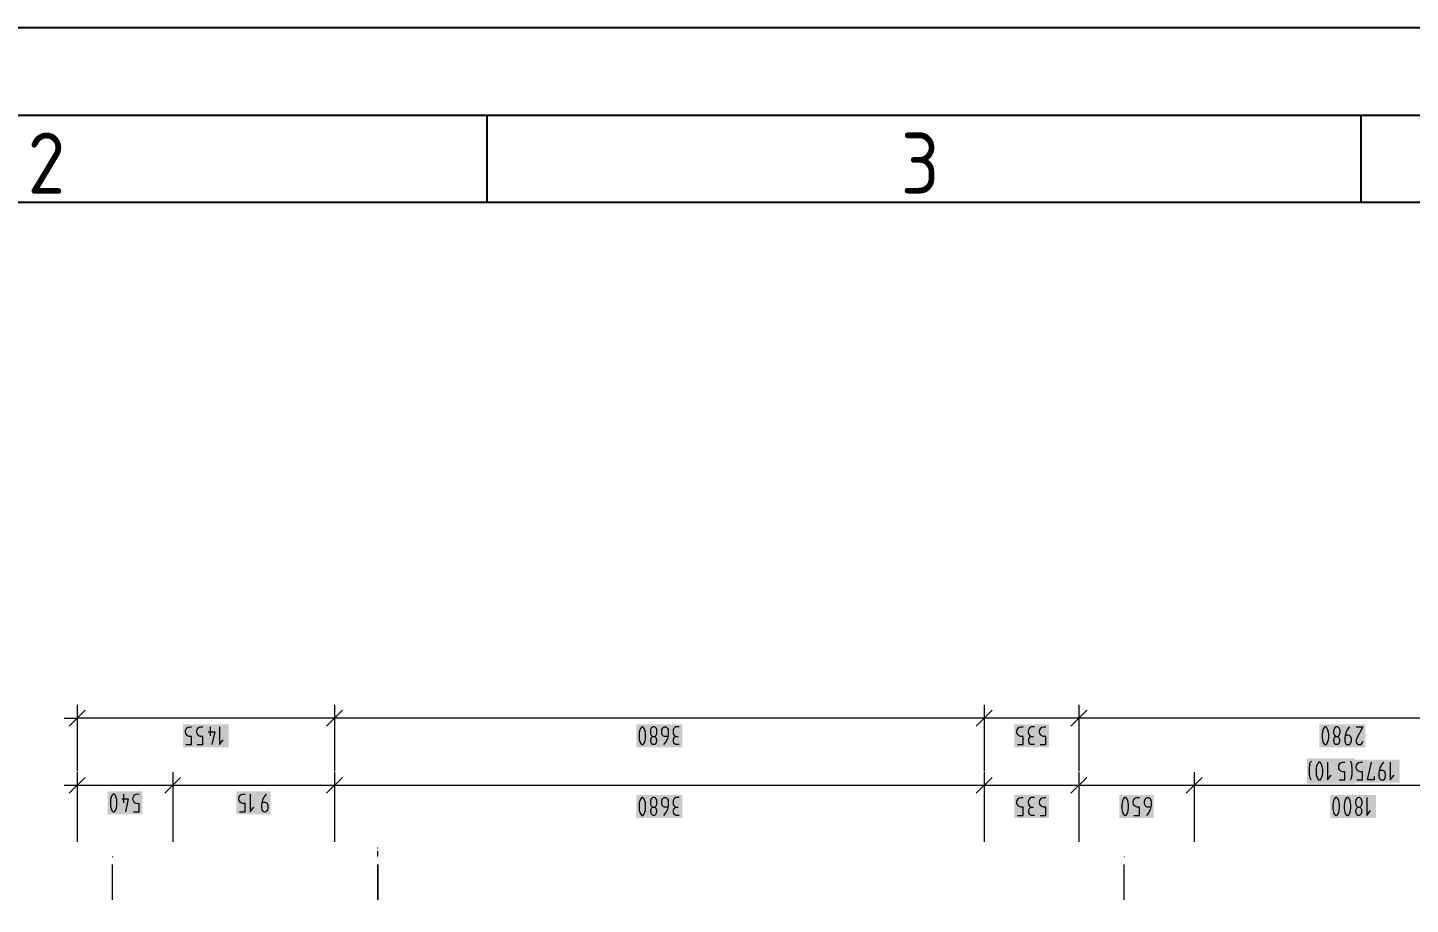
# Model space of a CAD drawing. Header units: millimetres. Extents: x 0 to 594, y 0 to 420.
# Drawn here: x 70.7 to 149.8, y 369.9 to 420 of the extents above; entities that cross this region are included whole.
import ezdxf

# ---------------------------------------------------------------- set-up
doc = ezdxf.new("R2010")
doc.units = ezdxf.units.MM
doc.header["$LTSCALE"] = 8
for name, color, linetype in [('035', 5, 'Continuous'), ('07', 7, 'Continuous'), ('PDF_Koty delkove', 7, 'Continuous'), ('PDF_Osy hlavni', 7, 'Continuous')]:
    doc.layers.add(name, color=color, linetype=linetype)
doc.styles.add('ISO Proportional', font='isocp.shx')

# ---------------------------------------------------------------- blocks, each defined once
blk = doc.blocks.new('IEC_border_a2')
at = {"layer": '035'}
for p, q in [((97, 415), (97, 410)), ((147, 415), (147, 410)), ((584, 410), (10, 410))]:
    blk.add_line(p, q, dxfattribs=at)
blk.add_lwpolyline([(0, 420), (594, 420), (594, 0), (0, 0)], close=True, dxfattribs=at)
at = {"layer": '07'}
blk.add_lwpolyline([(5, 415), (589, 415), (589, 5), (5, 5)], close=True, dxfattribs=at)
at = {"layer": '035', "style": 'ISO Proportional'}
for s, p in [('2', (70.728, 410.5)), ('3', (120.681, 410.5))]:
    blk.add_text(s, height=3.5, dxfattribs=at).set_placement(p)

msp = doc.modelspace()

# ---------------------------------------------------------------- linework, layer by layer
at = {"layer": 'PDF_Koty delkove', "lineweight": 18}
for points in [[(73.569, 381.268), (73.569, 380.51), (73.569, 379.752)], [(88.278, 381.268), (88.278, 380.51), (88.278, 379.752)], [(125.457, 381.268), (125.457, 380.51), (125.457, 379.752)], [(130.872, 381.268), (130.872, 380.51), (130.872, 379.752)], [(72.811, 380.51), (73.569, 380.51), (73.569, 377.477)], [(74.024, 380.965), (73.114, 380.055)], [(161.017, 380.51), (136.449, 380.51), (130.872, 380.51), (125.457, 380.51), (88.278, 380.51), (73.569, 380.51)], [(88.733, 380.965), (87.823, 380.055)], [(88.278, 380.51), (88.278, 380.156), (88.278, 377.477)], [(125.912, 380.965), (125.002, 380.055)], [(125.457, 380.51), (125.457, 380.156), (125.457, 377.477)], [(131.327, 380.965), (130.417, 380.055)], [(130.872, 380.51), (130.872, 380.156), (130.872, 377.477)], [(80.437, 378.994), (80.761, 378.994), (80.761, 379.465), (80.626, 379.465), (80.532, 379.499), (80.478, 379.55), (80.424, 379.634), (80.41, 379.7), (80.41, 379.768), (80.424, 379.836), (80.451, 379.902), (80.491, 379.953), (80.545, 379.987), (80.626, 380.005), (80.761, 380.005)], [(81.058, 379.735), (81.437, 379.735), (81.274, 378.994)], [(81.166, 380.005), (81.166, 379.499)], [(81.706, 380.005), (81.706, 378.994), (81.922, 379.263)], [(107.353, 379.465), (107.165, 379.465), (107.11, 379.482), (107.07, 379.515), (107.043, 379.55), (107.016, 379.599), (107.003, 379.667), (107.003, 379.801), (107.016, 379.869), (107.043, 379.92), (107.07, 379.953), (107.11, 379.987), (107.165, 380.005), (107.218, 380.005), (107.272, 379.987), (107.313, 379.953), (107.34, 379.92), (107.367, 379.869), (107.381, 379.801), (107.381, 379.566), (107.327, 379.33), (107.246, 379.161), (107.11, 378.994)], [(108.001, 380.005), (107.813, 380.005), (107.745, 379.97), (107.691, 379.92), (107.664, 379.836), (107.651, 379.768), (107.651, 379.7), (107.664, 379.616), (107.691, 379.55), (107.745, 379.499), (107.839, 379.465)], [(127.354, 378.994), (127.678, 378.994), (127.678, 379.465), (127.543, 379.465), (127.449, 379.499), (127.394, 379.55), (127.341, 379.634), (127.327, 379.7), (127.327, 379.768), (127.341, 379.836), (127.368, 379.902), (127.408, 379.953), (127.462, 379.987), (127.543, 380.005), (127.678, 380.005)], [(128.326, 380.005), (128.137, 380.005), (128.07, 379.97), (128.016, 379.92), (127.989, 379.836), (127.975, 379.768), (127.975, 379.7), (127.989, 379.616), (128.016, 379.55), (128.07, 379.499), (128.164, 379.465)], [(128.65, 378.994), (128.974, 378.994), (128.974, 379.465), (128.839, 379.465), (128.745, 379.499), (128.69, 379.55), (128.637, 379.634), (128.623, 379.7), (128.623, 379.768), (128.637, 379.836), (128.664, 379.902), (128.704, 379.953), (128.758, 379.987), (128.839, 380.005), (128.974, 380.005)], [(144.783, 379.397), (144.797, 379.297), (144.824, 379.179), (144.864, 379.078), (144.918, 379.01), (144.945, 378.994), (144.999, 378.994), (145.026, 379.01), (145.08, 379.078), (145.12, 379.179), (145.148, 379.297), (145.161, 379.397), (145.161, 379.599), (145.148, 379.7), (145.12, 379.819), (145.08, 379.92), (145.026, 379.987), (144.999, 380.005), (144.945, 380.005), (144.918, 379.987), (144.864, 379.92), (144.824, 379.819), (144.797, 379.7), (144.783, 379.599)], [(146.349, 380.005), (146.214, 379.836), (146.133, 379.667), (146.079, 379.431), (146.079, 379.195), (146.093, 379.128), (146.12, 379.078), (146.147, 379.044), (146.187, 379.01), (146.241, 378.994), (146.295, 378.994), (146.349, 379.01)], [(146.727, 380.005), (147.106, 380.005), (146.754, 379.33), (146.727, 379.263), (146.727, 379.161), (146.754, 379.095), (146.795, 379.044), (146.835, 379.01), (146.889, 378.994), (146.943, 378.994), (146.997, 379.01), (147.038, 379.044), (147.078, 379.095), (147.106, 379.195)], [(106.598, 379.465), (106.624, 379.448), (106.665, 379.397), (106.691, 379.33), (106.705, 379.263), (106.705, 379.195), (106.691, 379.128), (106.665, 379.06), (106.61, 379.01), (106.57, 378.994), (106.516, 378.994), (106.476, 379.01), (106.422, 379.06), (106.395, 379.128), (106.381, 379.195), (106.381, 379.263), (106.395, 379.33), (106.422, 379.397)], [(106.422, 379.397), (106.462, 379.448), (106.489, 379.465)], [(108.001, 378.994), (107.839, 378.994), (107.785, 379.01), (107.732, 379.044), (107.704, 379.095), (107.677, 379.195), (107.677, 379.263), (107.704, 379.364), (107.758, 379.431), (107.839, 379.465), (107.947, 379.465)], [(128.326, 378.994), (128.164, 378.994), (128.11, 379.01), (128.056, 379.044), (128.029, 379.095), (128.002, 379.195), (128.002, 379.263), (128.029, 379.364), (128.083, 379.431), (128.164, 379.465), (128.272, 379.465)], [(144.783, 379.599), (144.783, 379.397)], [(145.674, 379.465), (145.701, 379.448), (145.741, 379.397), (145.768, 379.33), (145.782, 379.263), (145.782, 379.195), (145.768, 379.128), (145.741, 379.06), (145.687, 379.01), (145.647, 378.994), (145.593, 378.994), (145.553, 379.01), (145.498, 379.06), (145.472, 379.128), (145.458, 379.195), (145.458, 379.263), (145.472, 379.33), (145.498, 379.397), (145.539, 379.448), (145.566, 379.465)], [(146.349, 379.01), (146.39, 379.044), (146.416, 379.078), (146.444, 379.128), (146.458, 379.195), (146.458, 379.33), (146.444, 379.397), (146.416, 379.465), (146.349, 379.515), (146.295, 379.532), (146.106, 379.532)], [(73.569, 377.427), (73.569, 376.668), (73.569, 375.91)], [(79.028, 377.427), (79.028, 376.668), (79.028, 375.91)], [(88.278, 377.427), (88.278, 376.668), (88.278, 375.91)], [(125.457, 377.427), (125.457, 376.668), (125.457, 375.91)], [(130.872, 377.427), (130.872, 376.668), (130.872, 375.91)], [(137.462, 377.427), (137.462, 376.668), (137.462, 375.91)], [(144.17, 376.972), (144.142, 377.005), (144.102, 377.073), (144.075, 377.173), (144.061, 377.308), (144.061, 377.645), (144.075, 377.814), (144.088, 377.915), (144.116, 377.983), (144.17, 378.049)], [(145.086, 377.983), (145.086, 376.972), (145.301, 377.241)], [(146.083, 376.972), (146.083, 377.443), (145.948, 377.443), (145.854, 377.477), (145.8, 377.528), (145.747, 377.612), (145.733, 377.678), (145.733, 377.746), (145.747, 377.814), (145.773, 377.881), (145.814, 377.931), (145.867, 377.965), (145.948, 377.983), (146.083, 377.983)], [(146.38, 378.049), (146.434, 377.983), (146.461, 377.915), (146.474, 377.814), (146.488, 377.645), (146.488, 377.308), (146.474, 377.173), (146.447, 377.073), (146.407, 377.005), (146.38, 376.972)], [(146.767, 376.972), (147.091, 376.972), (147.091, 377.443), (146.956, 377.443), (146.862, 377.477), (146.808, 377.528), (146.754, 377.612), (146.741, 377.678), (146.741, 377.746), (146.754, 377.814), (146.781, 377.881), (146.822, 377.931), (146.875, 377.965), (146.956, 377.983), (147.091, 377.983)], [(147.765, 377.173), (147.765, 376.972), (147.388, 376.972), (147.603, 377.983)], [(148.304, 377.983), (148.169, 377.814), (148.088, 377.645), (148.035, 377.409), (148.035, 377.173), (148.048, 377.106), (148.075, 377.056), (148.102, 377.022), (148.142, 376.988), (148.196, 376.972), (148.25, 376.972), (148.304, 376.988), (148.344, 377.022), (148.371, 377.056), (148.399, 377.106), (148.412, 377.173), (148.412, 377.308), (148.399, 377.375), (148.371, 377.443), (148.304, 377.493), (148.25, 377.511), (148.061, 377.511)], [(148.682, 377.983), (148.682, 376.972), (148.897, 377.241)], [(72.811, 376.668), (73.569, 376.668), (73.569, 373.433)], [(74.024, 377.123), (73.114, 376.213)], [(73.569, 376.668), (79.028, 376.668), (88.278, 376.668), (125.457, 376.668), (130.872, 376.668), (137.462, 376.668), (149.721, 376.668), (155.659, 376.668), (155.691, 376.668), (156.393, 376.668), (161.017, 376.668), (161.776, 376.668)], [(79.483, 377.123), (78.573, 376.213)], [(79.028, 376.668), (79.028, 376.31), (79.028, 373.433)], [(88.733, 377.123), (87.823, 376.213)], [(88.278, 376.668), (88.278, 376.305), (88.278, 376.287), (88.278, 373.433)], [(125.912, 377.123), (125.002, 376.213)], [(125.457, 376.668), (125.457, 376.204), (125.457, 376.196), (125.457, 376.112), (125.457, 373.433)], [(131.327, 377.123), (130.417, 376.213)], [(130.872, 376.668), (130.872, 376.189), (130.872, 376.183), (130.872, 376.112), (130.872, 373.433)], [(137.917, 377.123), (137.007, 376.213)], [(137.462, 376.668), (137.462, 376.172), (137.462, 376.166), (137.462, 376.112), (137.462, 373.433)], [(145.76, 376.972), (146.083, 376.972)], [(76.109, 375.893), (76.487, 375.893), (76.325, 375.152)], [(76.217, 376.163), (76.217, 375.657)], [(82.843, 375.152), (83.167, 375.152), (83.167, 375.623), (83.031, 375.623), (82.937, 375.657), (82.883, 375.708), (82.83, 375.792), (82.816, 375.859), (82.816, 375.926), (82.83, 375.994), (82.856, 376.061), (82.897, 376.111), (82.95, 376.146), (83.031, 376.163), (83.167, 376.163)], [(83.464, 376.163), (83.464, 375.152), (83.679, 375.421)], [(84.382, 376.163), (84.246, 375.994), (84.165, 375.825), (84.112, 375.59), (84.112, 375.353), (84.126, 375.286), (84.152, 375.236), (84.179, 375.203), (84.22, 375.168), (84.274, 375.152), (84.327, 375.152), (84.382, 375.168), (84.422, 375.203), (84.449, 375.236), (84.476, 375.286), (84.49, 375.353), (84.49, 375.489), (84.476, 375.555), (84.449, 375.623), (84.382, 375.674), (84.327, 375.691), (84.139, 375.691)], [(106.085, 375.555), (106.071, 375.656), (106.043, 375.775), (106.003, 375.876), (105.949, 375.944), (105.922, 375.961), (105.868, 375.961), (105.841, 375.944), (105.787, 375.876), (105.747, 375.775), (105.72, 375.656), (105.706, 375.555)], [(106.368, 375.573), (106.408, 375.489), (106.462, 375.438), (106.489, 375.421), (106.598, 375.421), (106.624, 375.438), (106.679, 375.489), (106.719, 375.573), (106.733, 375.656), (106.733, 375.724), (106.719, 375.808), (106.679, 375.893), (106.624, 375.944), (106.57, 375.961), (106.516, 375.961), (106.462, 375.944), (106.408, 375.893), (106.368, 375.808), (106.355, 375.724)], [(107.353, 375.421), (107.165, 375.421), (107.11, 375.438), (107.07, 375.471), (107.043, 375.506), (107.016, 375.555), (107.003, 375.623), (107.003, 375.758), (107.016, 375.825), (107.043, 375.876), (107.07, 375.909), (107.11, 375.944), (107.165, 375.961), (107.218, 375.961), (107.272, 375.944), (107.313, 375.909), (107.34, 375.876), (107.367, 375.825), (107.381, 375.758), (107.381, 375.522), (107.327, 375.286), (107.246, 375.118), (107.11, 374.95)], [(108.001, 375.961), (107.813, 375.961), (107.745, 375.926), (107.691, 375.876), (107.664, 375.792), (107.651, 375.724), (107.651, 375.656), (107.664, 375.573), (107.691, 375.506), (107.745, 375.455), (107.839, 375.421)], [(127.327, 375.724), (127.341, 375.792), (127.368, 375.859), (127.408, 375.909), (127.462, 375.944), (127.543, 375.961), (127.678, 375.961)], [(128.326, 375.961), (128.137, 375.961), (128.07, 375.926), (128.016, 375.876), (127.989, 375.792), (127.975, 375.724), (127.975, 375.656), (127.989, 375.573), (128.016, 375.506), (128.07, 375.455), (128.164, 375.421)], [(128.65, 374.95), (128.974, 374.95), (128.974, 375.421), (128.839, 375.421), (128.745, 375.455), (128.69, 375.506), (128.637, 375.59), (128.623, 375.656), (128.623, 375.724), (128.637, 375.792), (128.664, 375.859), (128.704, 375.909), (128.758, 375.944), (128.839, 375.961), (128.974, 375.961)], [(133.626, 375.876), (133.572, 375.944), (133.545, 375.961), (133.491, 375.961), (133.464, 375.944), (133.41, 375.876), (133.37, 375.775), (133.343, 375.656), (133.329, 375.555)], [(133.329, 375.555), (133.329, 375.353), (133.343, 375.253), (133.37, 375.135), (133.41, 375.034), (133.464, 374.966), (133.491, 374.95), (133.545, 374.95), (133.572, 374.966), (133.626, 375.034), (133.666, 375.135), (133.694, 375.253), (133.708, 375.353), (133.708, 375.555), (133.694, 375.656), (133.666, 375.775), (133.626, 375.876)], [(134.004, 374.95), (134.328, 374.95), (134.328, 375.421), (134.193, 375.421), (134.099, 375.455), (134.045, 375.506), (133.991, 375.59), (133.978, 375.656), (133.978, 375.724), (133.991, 375.792), (134.018, 375.859), (134.058, 375.909), (134.112, 375.944), (134.193, 375.961), (134.328, 375.961)], [(134.733, 375.438), (134.693, 375.471), (134.666, 375.506), (134.639, 375.555), (134.626, 375.623), (134.626, 375.758), (134.639, 375.825), (134.666, 375.876), (134.693, 375.909), (134.733, 375.944), (134.788, 375.961), (134.841, 375.961), (134.895, 375.944), (134.936, 375.909), (134.963, 375.876), (134.99, 375.825), (135.004, 375.758), (135.004, 375.522), (134.95, 375.286), (134.869, 375.118), (134.733, 374.95)], [(147.343, 375.961), (147.343, 374.95), (147.559, 375.219)], [(105.706, 375.555), (105.706, 375.353), (105.72, 375.253), (105.747, 375.135), (105.787, 375.034), (105.841, 374.966), (105.868, 374.95), (105.922, 374.95), (105.949, 374.966), (106.003, 375.034), (106.043, 375.135), (106.071, 375.253), (106.085, 375.353), (106.085, 375.555)], [(106.355, 375.724), (106.355, 375.656), (106.368, 375.573)], [(106.598, 375.421), (106.624, 375.404), (106.665, 375.353), (106.691, 375.286), (106.705, 375.219), (106.705, 375.151), (106.691, 375.084), (106.665, 375.016), (106.61, 374.966), (106.57, 374.95), (106.516, 374.95), (106.476, 374.966), (106.422, 375.016), (106.395, 375.084), (106.381, 375.151), (106.381, 375.219), (106.395, 375.286), (106.422, 375.353), (106.462, 375.404), (106.489, 375.421)], [(108.001, 374.95), (107.839, 374.95), (107.785, 374.966), (107.732, 375), (107.704, 375.051), (107.677, 375.151), (107.677, 375.219), (107.704, 375.32), (107.758, 375.388), (107.839, 375.421), (107.947, 375.421)], [(127.354, 374.95), (127.678, 374.95), (127.678, 375.421), (127.543, 375.421), (127.449, 375.455), (127.394, 375.506), (127.341, 375.59), (127.327, 375.656), (127.327, 375.724)], [(128.326, 374.95), (128.164, 374.95), (128.11, 374.966), (128.056, 375), (128.029, 375.051), (128.002, 375.151), (128.002, 375.219), (128.029, 375.32), (128.083, 375.388), (128.164, 375.421), (128.272, 375.421)], [(134.976, 375.421), (134.788, 375.421), (134.733, 375.438)], [(146.938, 375.421), (146.965, 375.404), (147.006, 375.353), (147.032, 375.286), (147.046, 375.219), (147.046, 375.151), (147.032, 375.084), (147.006, 375.016), (146.951, 374.966), (146.911, 374.95), (146.857, 374.95), (146.817, 374.966), (146.763, 375.016), (146.736, 375.084), (146.722, 375.151), (146.722, 375.219), (146.736, 375.286), (146.763, 375.353)], [(146.763, 375.353), (146.803, 375.404), (146.83, 375.421)]]:
    msp.add_lwpolyline(points, dxfattribs=at)
for points in [[(79.789, 378.994), (80.113, 378.994), (80.113, 379.465), (79.978, 379.465), (79.884, 379.499), (79.829, 379.55, -0.75317), (80.113, 380.005)], [(76.784, 375.152), (77.108, 375.152), (77.108, 375.623, -1.30692), (77.108, 376.163)]]:
    msp.add_lwpolyline(points, format="xyb", dxfattribs=at)
for points in [[(105.706, 379.599), (105.706, 379.397), (105.72, 379.297), (105.747, 379.179), (105.787, 379.078), (105.841, 379.01), (105.868, 378.994), (105.922, 378.994), (105.949, 379.01), (106.003, 379.078), (106.043, 379.179), (106.071, 379.297), (106.085, 379.397), (106.085, 379.599), (106.071, 379.7), (106.043, 379.819), (106.003, 379.92), (105.949, 379.987), (105.922, 380.005), (105.868, 380.005), (105.841, 379.987), (105.787, 379.92), (105.747, 379.819), (105.72, 379.7)], [(106.355, 379.768), (106.355, 379.7), (106.368, 379.616), (106.408, 379.532), (106.462, 379.482), (106.489, 379.465), (106.598, 379.465), (106.624, 379.482), (106.679, 379.532), (106.719, 379.616), (106.733, 379.7), (106.733, 379.768), (106.719, 379.852), (106.679, 379.937), (106.624, 379.987), (106.57, 380.005), (106.516, 380.005), (106.462, 379.987), (106.408, 379.937), (106.368, 379.852)], [(145.431, 379.768), (145.431, 379.7), (145.445, 379.616), (145.485, 379.532), (145.539, 379.482), (145.566, 379.465), (145.674, 379.465), (145.701, 379.482), (145.755, 379.532), (145.796, 379.616), (145.81, 379.7), (145.81, 379.768), (145.796, 379.852), (145.755, 379.937), (145.701, 379.987), (145.647, 380.005), (145.593, 380.005), (145.539, 379.987), (145.485, 379.937), (145.445, 379.852)], [(144.439, 377.577), (144.439, 377.375), (144.453, 377.275), (144.479, 377.157), (144.52, 377.056), (144.573, 376.988), (144.601, 376.972), (144.654, 376.972), (144.682, 376.988), (144.735, 377.056), (144.775, 377.157), (144.803, 377.275), (144.817, 377.375), (144.817, 377.577), (144.803, 377.678), (144.775, 377.797), (144.735, 377.898), (144.682, 377.965), (144.654, 377.983), (144.601, 377.983), (144.573, 377.965), (144.52, 377.898), (144.479, 377.797), (144.453, 377.678)], [(75.461, 375.758), (75.461, 375.555), (75.475, 375.455), (75.502, 375.337), (75.542, 375.236), (75.596, 375.168), (75.623, 375.152), (75.677, 375.152), (75.704, 375.168), (75.758, 375.236), (75.798, 375.337), (75.826, 375.455), (75.839, 375.555), (75.839, 375.758), (75.826, 375.859), (75.798, 375.977), (75.758, 376.078), (75.704, 376.146), (75.677, 376.163), (75.623, 376.163), (75.596, 376.146), (75.542, 376.078), (75.502, 375.977), (75.475, 375.859)], [(145.399, 375.555), (145.399, 375.353), (145.413, 375.253), (145.44, 375.135), (145.48, 375.034), (145.534, 374.966), (145.561, 374.95), (145.615, 374.95), (145.642, 374.966), (145.696, 375.034), (145.736, 375.135), (145.764, 375.253), (145.778, 375.353), (145.778, 375.555), (145.764, 375.656), (145.736, 375.775), (145.696, 375.876), (145.642, 375.944), (145.615, 375.961), (145.561, 375.961), (145.534, 375.944), (145.48, 375.876), (145.44, 375.775), (145.413, 375.656)], [(146.047, 375.555), (146.047, 375.353), (146.061, 375.253), (146.088, 375.135), (146.128, 375.034), (146.182, 374.966), (146.209, 374.95), (146.263, 374.95), (146.29, 374.966), (146.344, 375.034), (146.384, 375.135), (146.412, 375.253), (146.426, 375.353), (146.426, 375.555), (146.412, 375.656), (146.384, 375.775), (146.344, 375.876), (146.29, 375.944), (146.263, 375.961), (146.209, 375.961), (146.182, 375.944), (146.128, 375.876), (146.088, 375.775), (146.061, 375.656)], [(146.695, 375.724), (146.695, 375.656), (146.709, 375.573), (146.749, 375.489), (146.803, 375.438), (146.83, 375.421), (146.938, 375.421), (146.965, 375.438), (147.019, 375.489), (147.06, 375.573), (147.074, 375.656), (147.074, 375.724), (147.06, 375.808), (147.019, 375.893), (146.965, 375.944), (146.911, 375.961), (146.857, 375.961), (146.803, 375.944), (146.749, 375.893), (146.709, 375.808)]]:
    msp.add_lwpolyline(points, close=True, dxfattribs=at)
at = {"layer": 'PDF_Koty delkove', "color": 7, "lineweight": 18, "true_color": 0xffffff, "transparency": 33554559}
for points in [[(82.236, 380.156), (79.611, 380.156), (82.236, 378.842), (79.611, 378.842)], [(108.181, 380.156), (105.555, 380.156), (108.181, 378.842), (105.555, 378.842)], [(129.153, 380.156), (127.176, 380.156), (129.153, 378.842), (127.176, 378.842)], [(147.257, 380.156), (144.632, 380.156), (147.257, 378.842), (144.632, 378.842)], [(146.64, 378.202), (143.91, 378.202), (146.64, 376.753), (143.91, 376.753)], [(149.211, 378.134), (146.589, 378.134), (149.211, 376.82), (146.589, 376.82)], [(77.287, 376.315), (75.31, 376.315), (77.287, 375), (75.31, 375)], [(84.642, 376.315), (82.664, 376.315), (84.642, 375), (82.664, 375)], [(108.181, 376.112), (105.555, 376.112), (108.181, 374.798), (105.555, 374.798)], [(129.153, 376.112), (127.176, 376.112), (129.153, 374.798), (127.176, 374.798)], [(135.156, 376.112), (133.178, 376.112), (135.156, 374.798), (133.178, 374.798)], [(147.873, 376.112), (145.248, 376.112), (147.873, 374.798), (145.248, 374.798)]]:
    msp.add_solid(points, dxfattribs=at)
at = {"layer": 'PDF_Osy hlavni', "lineweight": 18}
for points in [[(90.755, 372.64), (90.755, 372.893)], [(75.591, 370.113), (75.591, 372.135)], [(90.755, 372.135), (90.755, 370.113), (90.755, 372.135)], [(133.469, 370.113), (133.469, 372.135)]]:
    msp.add_lwpolyline(points, dxfattribs=at)
at = {"layer": 'PDF_Osy hlavni', "lineweight": 18, "transparency": 33554559}
for points in [[(75.591, 372.531), (75.545, 372.577), (75.636, 372.577), (75.591, 372.622)], [(90.755, 373.037), (90.71, 373.082), (90.801, 373.082), (90.755, 373.128)], [(90.755, 372.531), (90.71, 372.577), (90.801, 372.577), (90.755, 372.622)], [(133.469, 372.531), (133.423, 372.577), (133.514, 372.577), (133.469, 372.622)]]:
    msp.add_solid(points, dxfattribs=at)

# ---------------------------------------------------------------- block references
msp.add_blockref('IEC_border_a2', (0, 0))

doc.saveas('drawing.dxf')
